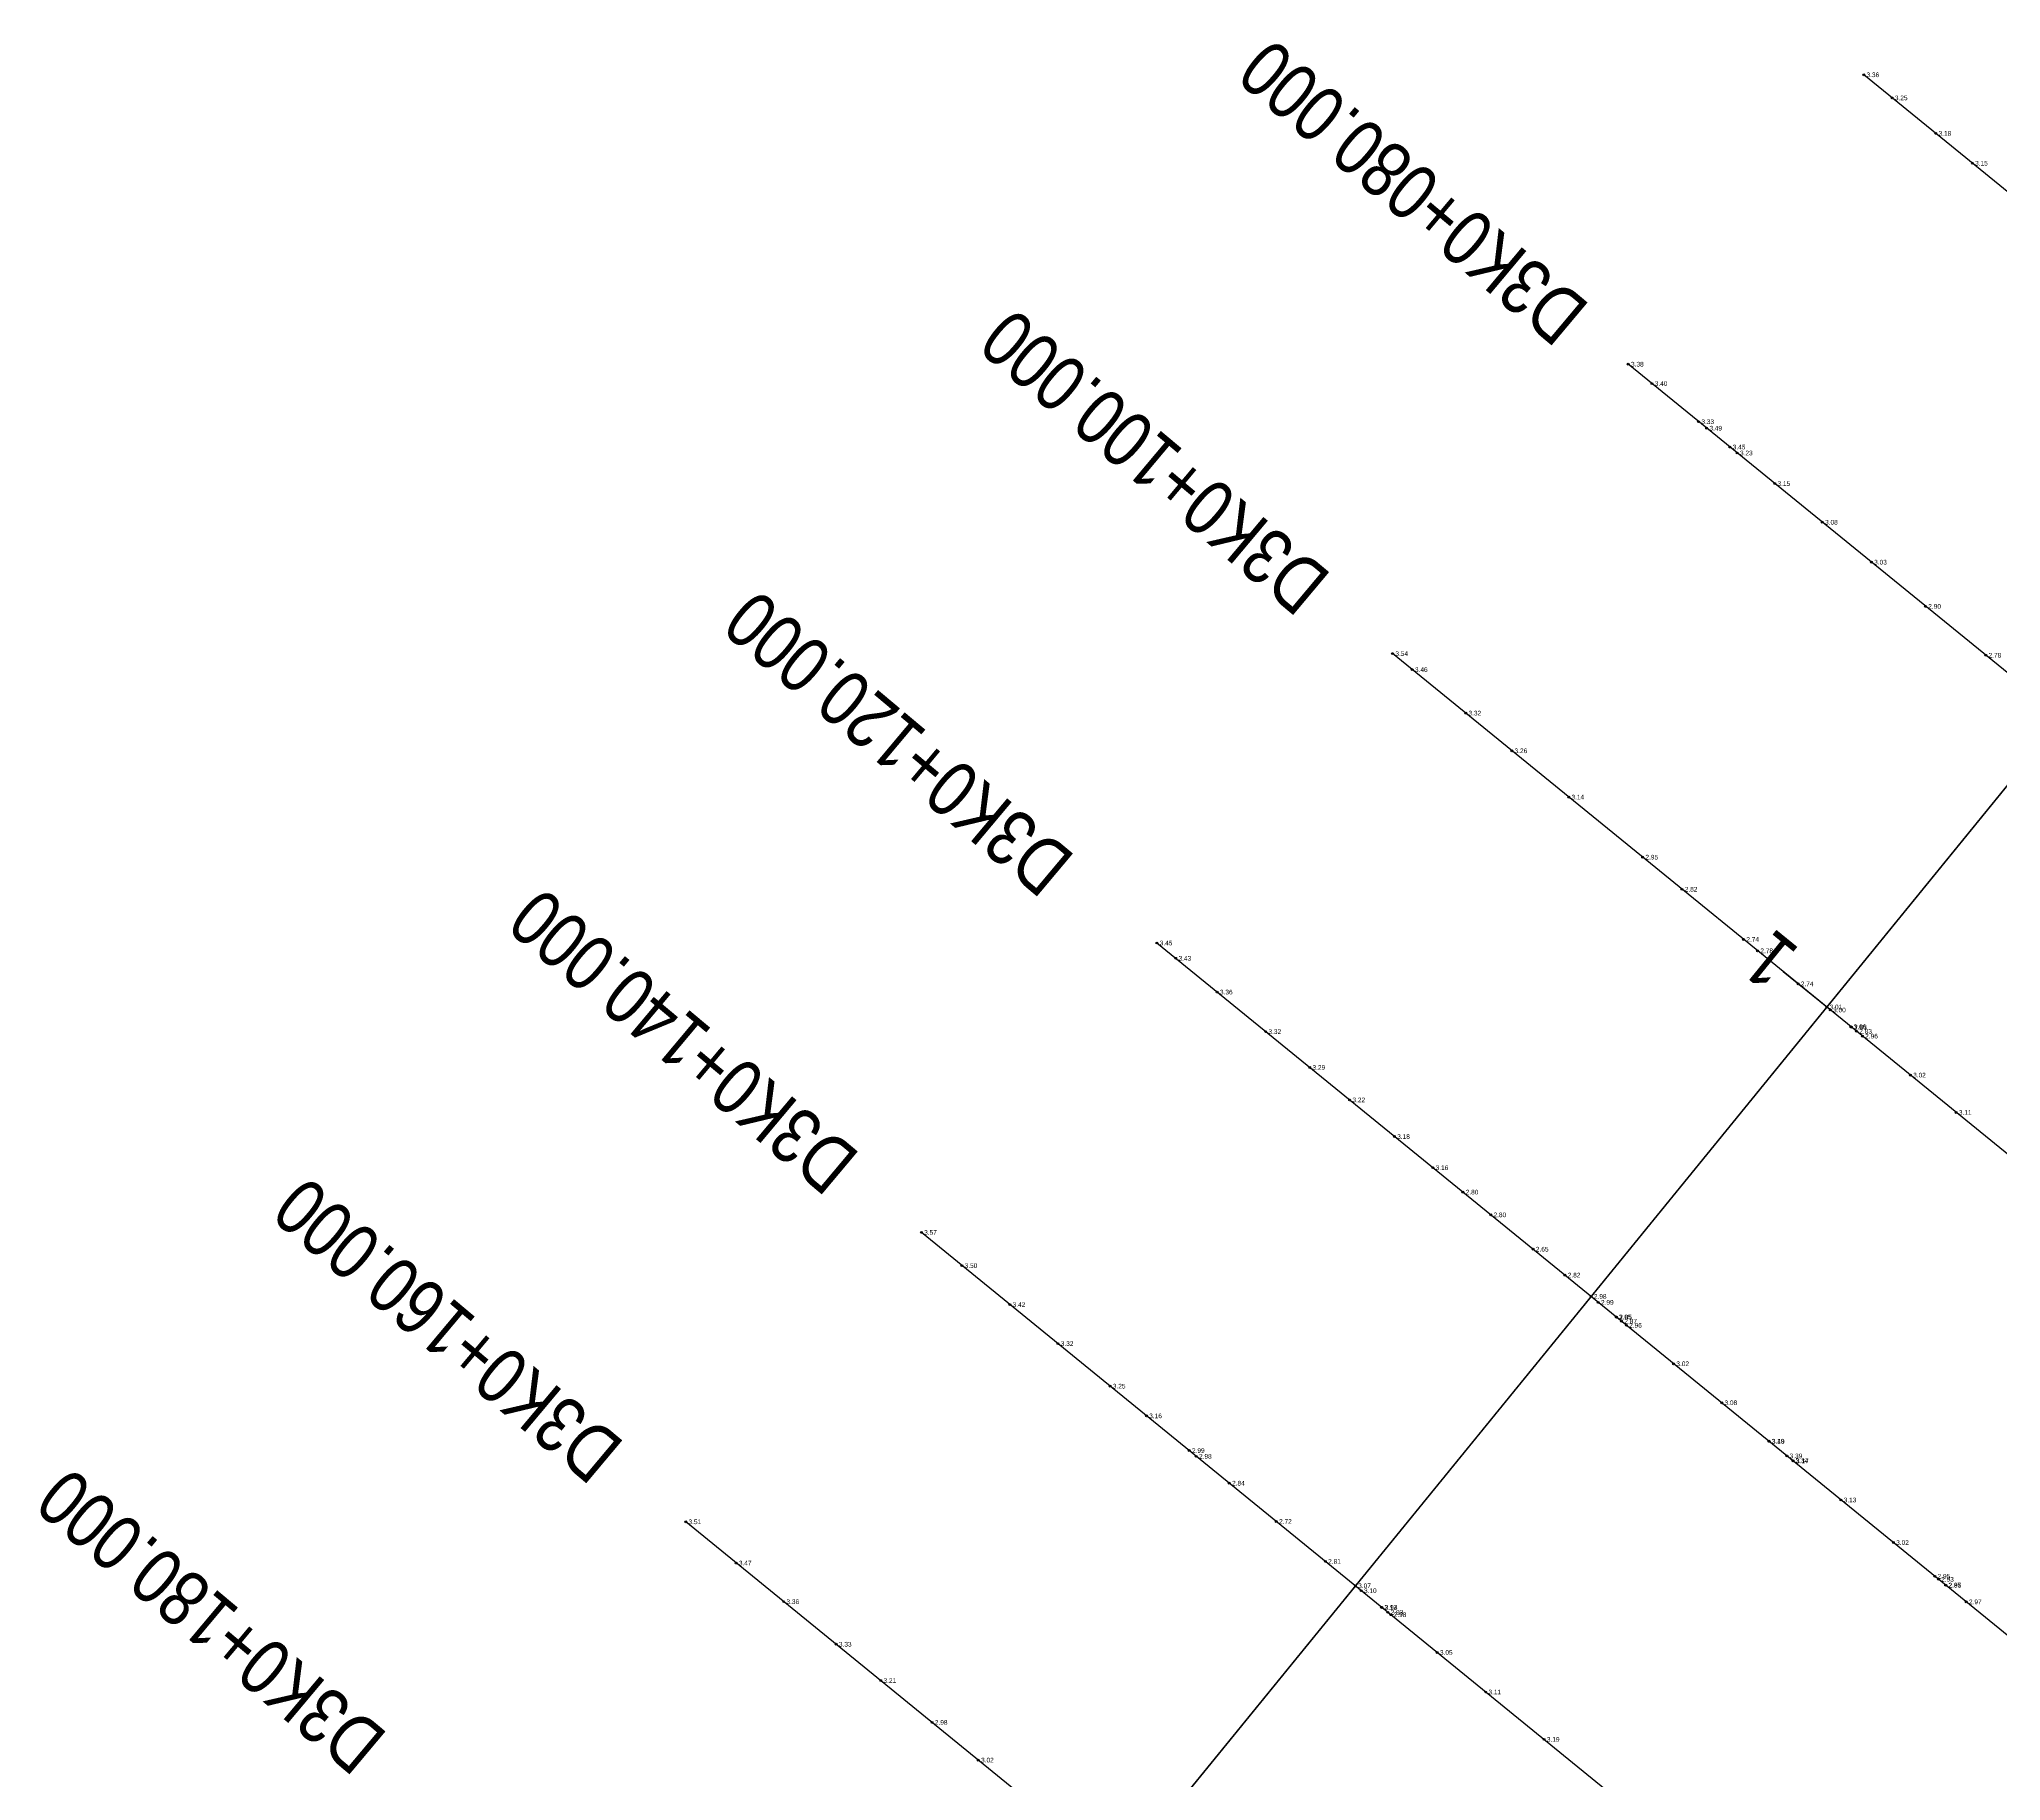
# Model space of a CAD drawing. Header units: metres. Extents: x 570677 to 573609, y 785040 to 786024.
# Drawn here: x 571053.8 to 571158.9, y 785807 to 785900.3 of the extents above; entities that cross this region are included whole.
import ezdxf
from ezdxf.enums import TextEntityAlignment as Align

# ---------------------------------------------------------------- set-up
doc = ezdxf.new("R2010")
doc.units = ezdxf.units.M
doc.header["$LTSCALE"] = 0.5
doc.layers.get('0').update_dxf_attribs({"linetype": 'CONTINUOUS'})
for name, color, linetype in [('dmx', 7, 'CONTINUOUS'), ('GCD', 1, 'CONTINUOUS'), ('桩号_D3', 2, 'CONTINUOUS'), ('道路中线_D3', 7, 'CONTINUOUS')]:
    doc.layers.add(name, color=color, linetype=linetype)
doc.styles.add('EICAD', font='arial.ttf', dxfattribs={"width": 0.8, "height": 2})

# ---------------------------------------------------------------- blocks, each defined once
blk = doc.blocks.new('gc200')
h = blk.add_hatch(color=0)
edge = h.paths.add_edge_path()
edge.add_arc((0, 0), 0.196, 0, 360)
at = {"color": 0}
blk.add_circle((0, 0), 0.196, dxfattribs=at)

msp = doc.modelspace()

# ---------------------------------------------------------------- linework, layer by layer
at = {"flags": 128}
msp.add_lwpolyline([(571263.21, 785988.03), (571102.58, 785790.74)], dxfattribs=at)
at = {"layer": 'dmx'}
for p, q in [((571205.84, 785854.21), (571151.55, 785898.41)), ((571193.21, 785838.7), (571138.93, 785882.9)), ((571180.58, 785823.19), (571126.3, 785867.39)), ((571167.96, 785807.68), (571113.67, 785851.88)), ((571155.33, 785792.17), (571101.05, 785836.37)), ((571142.7, 785776.66), (571088.42, 785820.86))]:
    msp.add_line(p, q, dxfattribs=at)
at = {"layer": '桩号_D3', "linetype": 'Continuous'}
msp.add_lwpolyline([(571149.57, 785848.45), (571147.24, 785850.34)], dxfattribs=at)
at = {"layer": '道路中线_D3', "color": 4}
for p in [(571263.21, 785988.03), (571212.7, 785925.99)]:
    msp.add_line(p, (571102.58, 785790.74), dxfattribs=at)

# ---------------------------------------------------------------- block references
at = {"layer": 'GCD'}
ref = msp.add_blockref('gc200', (571151.55, 785898.41, 3.36), dxfattribs=dict(at, xscale=0.25, yscale=0.25, zscale=0.25))
ref.add_attrib('height', '3.36', dxfattribs={"height": 0.25, "style": 'EICAD', "width": 0.8}).set_placement((571151.7, 785898.41), align=Align.MIDDLE_LEFT)
ref = msp.add_blockref('gc200', (571153.07, 785897.17, 3.25), dxfattribs=dict(at, xscale=0.25, yscale=0.25, zscale=0.25))
ref.add_attrib('height', '3.25', dxfattribs={"height": 0.25, "style": 'EICAD', "width": 0.8}).set_placement((571153.22, 785897.17, 3.25), align=Align.MIDDLE_LEFT)
ref = msp.add_blockref('gc200', (571155.41, 785895.27, 3.18), dxfattribs=dict(at, xscale=0.25, yscale=0.25, zscale=0.25))
ref.add_attrib('height', '3.18', dxfattribs={"height": 0.25, "style": 'EICAD', "width": 0.8}).set_placement((571155.56, 785895.27, 3.18), align=Align.MIDDLE_LEFT)
ref = msp.add_blockref('gc200', (571157.37, 785893.67, 3.15), dxfattribs=dict(at, xscale=0.25, yscale=0.25, zscale=0.25))
ref.add_attrib('height', '3.15', dxfattribs={"height": 0.25, "style": 'EICAD', "width": 0.8}).set_placement((571157.52, 785893.67, 3.15), align=Align.MIDDLE_LEFT)
ref = msp.add_blockref('gc200', (571138.93, 785882.9, 3.38), dxfattribs=dict(at, xscale=0.25, yscale=0.25, zscale=0.25))
ref.add_attrib('height', '3.38', dxfattribs={"height": 0.25, "style": 'EICAD', "width": 0.8}).set_placement((571139.08, 785882.9), align=Align.MIDDLE_LEFT)
ref = msp.add_blockref('gc200', (571140.2, 785881.86, 3.4), dxfattribs=dict(at, xscale=0.25, yscale=0.25, zscale=0.25))
ref.add_attrib('height', '3.40', dxfattribs={"height": 0.25, "style": 'EICAD', "width": 0.8}).set_placement((571140.35, 785881.86, 3.4), align=Align.MIDDLE_LEFT)
ref = msp.add_blockref('gc200', (571142.7, 785879.82, 3.33), dxfattribs=dict(at, xscale=0.25, yscale=0.25, zscale=0.25))
ref.add_attrib('height', '3.33', dxfattribs={"height": 0.25, "style": 'EICAD', "width": 0.8}).set_placement((571142.85, 785879.82, 3.33), align=Align.MIDDLE_LEFT)
ref = msp.add_blockref('gc200', (571143.13, 785879.47, 3.49), dxfattribs=dict(at, xscale=0.25, yscale=0.25, zscale=0.25))
ref.add_attrib('height', '3.49', dxfattribs={"height": 0.25, "style": 'EICAD', "width": 0.8}).set_placement((571143.28, 785879.47, 3.49), align=Align.MIDDLE_LEFT)
ref = msp.add_blockref('gc200', (571144.38, 785878.46, 3.45), dxfattribs=dict(at, xscale=0.25, yscale=0.25, zscale=0.25))
ref.add_attrib('height', '3.45', dxfattribs={"height": 0.25, "style": 'EICAD', "width": 0.8}).set_placement((571144.53, 785878.46, 3.45), align=Align.MIDDLE_LEFT)
ref = msp.add_blockref('gc200', (571144.77, 785878.14, 3.23), dxfattribs=dict(at, xscale=0.25, yscale=0.25, zscale=0.25))
ref.add_attrib('height', '3.23', dxfattribs={"height": 0.25, "style": 'EICAD', "width": 0.8}).set_placement((571144.92, 785878.14, 3.23), align=Align.MIDDLE_LEFT)
ref = msp.add_blockref('gc200', (571146.78, 785876.5, 3.15), dxfattribs=dict(at, xscale=0.25, yscale=0.25, zscale=0.25))
ref.add_attrib('height', '3.15', dxfattribs={"height": 0.25, "style": 'EICAD', "width": 0.8}).set_placement((571146.93, 785876.5, 3.15), align=Align.MIDDLE_LEFT)
ref = msp.add_blockref('gc200', (571149.33, 785874.43, 3.08), dxfattribs=dict(at, xscale=0.25, yscale=0.25, zscale=0.25))
ref.add_attrib('height', '3.08', dxfattribs={"height": 0.25, "style": 'EICAD', "width": 0.8}).set_placement((571149.48, 785874.43, 3.08), align=Align.MIDDLE_LEFT)
ref = msp.add_blockref('gc200', (571151.96, 785872.29, 3.03), dxfattribs=dict(at, xscale=0.25, yscale=0.25, zscale=0.25))
ref.add_attrib('height', '3.03', dxfattribs={"height": 0.25, "style": 'EICAD', "width": 0.8}).set_placement((571152.11, 785872.29, 3.03), align=Align.MIDDLE_LEFT)
ref = msp.add_blockref('gc200', (571154.86, 785869.92, 2.9), dxfattribs=dict(at, xscale=0.25, yscale=0.25, zscale=0.25))
ref.add_attrib('height', '2.90', dxfattribs={"height": 0.25, "style": 'EICAD', "width": 0.8}).set_placement((571155.01, 785869.92, 2.9), align=Align.MIDDLE_LEFT)
ref = msp.add_blockref('gc200', (571126.3, 785867.39, 3.54), dxfattribs=dict(at, xscale=0.25, yscale=0.25, zscale=0.25))
ref.add_attrib('height', '3.54', dxfattribs={"height": 0.25, "style": 'EICAD', "width": 0.8}).set_placement((571126.45, 785867.39), align=Align.MIDDLE_LEFT)
ref = msp.add_blockref('gc200', (571158.09, 785867.3, 2.78), dxfattribs=dict(at, xscale=0.25, yscale=0.25, zscale=0.25))
ref.add_attrib('height', '2.78', dxfattribs={"height": 0.25, "style": 'EICAD', "width": 0.8}).set_placement((571158.24, 785867.3, 2.78), align=Align.MIDDLE_LEFT)
ref = msp.add_blockref('gc200', (571127.35, 785866.53, 3.46), dxfattribs=dict(at, xscale=0.25, yscale=0.25, zscale=0.25))
ref.add_attrib('height', '3.46', dxfattribs={"height": 0.25, "style": 'EICAD', "width": 0.8}).set_placement((571127.5, 785866.53, 3.46), align=Align.MIDDLE_LEFT)
ref = msp.add_blockref('gc200', (571130.22, 785864.2, 3.32), dxfattribs=dict(at, xscale=0.25, yscale=0.25, zscale=0.25))
ref.add_attrib('height', '3.32', dxfattribs={"height": 0.25, "style": 'EICAD', "width": 0.8}).set_placement((571130.37, 785864.2, 3.32), align=Align.MIDDLE_LEFT)
ref = msp.add_blockref('gc200', (571132.69, 785862.18, 3.26), dxfattribs=dict(at, xscale=0.25, yscale=0.25, zscale=0.25))
ref.add_attrib('height', '3.26', dxfattribs={"height": 0.25, "style": 'EICAD', "width": 0.8}).set_placement((571132.84, 785862.18, 3.26), align=Align.MIDDLE_LEFT)
ref = msp.add_blockref('gc200', (571135.74, 785859.7, 3.14), dxfattribs=dict(at, xscale=0.25, yscale=0.25, zscale=0.25))
ref.add_attrib('height', '3.14', dxfattribs={"height": 0.25, "style": 'EICAD', "width": 0.8}).set_placement((571135.89, 785859.7, 3.14), align=Align.MIDDLE_LEFT)
ref = msp.add_blockref('gc200', (571139.7, 785856.48, 2.95), dxfattribs=dict(at, xscale=0.25, yscale=0.25, zscale=0.25))
ref.add_attrib('height', '2.95', dxfattribs={"height": 0.25, "style": 'EICAD', "width": 0.8}).set_placement((571139.85, 785856.48, 2.95), align=Align.MIDDLE_LEFT)
ref = msp.add_blockref('gc200', (571141.81, 785854.76, 2.82), dxfattribs=dict(at, xscale=0.25, yscale=0.25, zscale=0.25))
ref.add_attrib('height', '2.82', dxfattribs={"height": 0.25, "style": 'EICAD', "width": 0.8}).set_placement((571141.96, 785854.76, 2.82), align=Align.MIDDLE_LEFT)
ref = msp.add_blockref('gc200', (571113.67, 785851.88, 3.45), dxfattribs=dict(at, xscale=0.25, yscale=0.25, zscale=0.25))
ref.add_attrib('height', '3.45', dxfattribs={"height": 0.25, "style": 'EICAD', "width": 0.8}).set_placement((571113.82, 785851.88), align=Align.MIDDLE_LEFT)
ref = msp.add_blockref('gc200', (571145.11, 785852.07, 2.74), dxfattribs=dict(at, xscale=0.25, yscale=0.25, zscale=0.25))
ref.add_attrib('height', '2.74', dxfattribs={"height": 0.25, "style": 'EICAD', "width": 0.8}).set_placement((571145.26, 785852.07, 2.74), align=Align.MIDDLE_LEFT)
ref = msp.add_blockref('gc200', (571114.68, 785851.06, 3.43), dxfattribs=dict(at, xscale=0.25, yscale=0.25, zscale=0.25))
ref.add_attrib('height', '3.43', dxfattribs={"height": 0.25, "style": 'EICAD', "width": 0.8}).set_placement((571114.83, 785851.06, 3.43), align=Align.MIDDLE_LEFT)
ref = msp.add_blockref('gc200', (571145.86, 785851.46, 2.78), dxfattribs=dict(at, xscale=0.25, yscale=0.25, zscale=0.25))
ref.add_attrib('height', '2.78', dxfattribs={"height": 0.25, "style": 'EICAD', "width": 0.8}).set_placement((571146.01, 785851.46, 2.78), align=Align.MIDDLE_LEFT)
ref = msp.add_blockref('gc200', (571116.9, 785849.25, 3.35), dxfattribs=dict(at, xscale=0.25, yscale=0.25, zscale=0.25))
ref.add_attrib('height', '3.36', dxfattribs={"height": 0.25, "style": 'EICAD', "width": 0.8}).set_placement((571117.05, 785849.25, 3.35), align=Align.MIDDLE_LEFT)
ref = msp.add_blockref('gc200', (571148.03, 785849.69, 2.74), dxfattribs=dict(at, xscale=0.25, yscale=0.25, zscale=0.25))
ref.add_attrib('height', '2.74', dxfattribs={"height": 0.25, "style": 'EICAD', "width": 0.8}).set_placement((571148.18, 785849.69, 2.74), align=Align.MIDDLE_LEFT)
ref = msp.add_blockref('gc200', (571149.57, 785848.45, 3.01), dxfattribs=dict(at, xscale=0.25, yscale=0.25, zscale=0.25))
ref.add_attrib('height', '3.01', dxfattribs={"height": 0.25, "style": 'EICAD', "width": 0.8}).set_placement((571149.72, 785848.45), align=Align.MIDDLE_LEFT)
ref = msp.add_blockref('gc200', (571149.76, 785848.29, 3), dxfattribs=dict(at, xscale=0.25, yscale=0.25, zscale=0.25))
ref.add_attrib('height', '3.00', dxfattribs={"height": 0.25, "style": 'EICAD', "width": 0.8}).set_placement((571149.91, 785848.29, 3), align=Align.MIDDLE_LEFT)
ref = msp.add_blockref('gc200', (571119.5, 785847.13, 3.32), dxfattribs=dict(at, xscale=0.25, yscale=0.25, zscale=0.25))
ref.add_attrib('height', '3.32', dxfattribs={"height": 0.25, "style": 'EICAD', "width": 0.8}).set_placement((571119.65, 785847.13, 3.32), align=Align.MIDDLE_LEFT)
ref = msp.add_blockref('gc200', (571150.86, 785847.39, 3.06), dxfattribs=dict(at, xscale=0.25, yscale=0.25, zscale=0.25))
ref.add_attrib('height', '3.06', dxfattribs={"height": 0.25, "style": 'EICAD', "width": 0.8}).set_placement((571151.01, 785847.39, 3.06), align=Align.MIDDLE_LEFT)
ref = msp.add_blockref('gc200', (571150.89, 785847.37, 2.83), dxfattribs=dict(at, xscale=0.25, yscale=0.25, zscale=0.25))
ref.add_attrib('height', '2.83', dxfattribs={"height": 0.25, "style": 'EICAD', "width": 0.8}).set_placement((571151.04, 785847.37), align=Align.MIDDLE_LEFT)
ref = msp.add_blockref('gc200', (571151.16, 785847.15, 2.83), dxfattribs=dict(at, xscale=0.25, yscale=0.25, zscale=0.25))
ref.add_attrib('height', '2.83', dxfattribs={"height": 0.25, "style": 'EICAD', "width": 0.8}).set_placement((571151.31, 785847.15, 2.83), align=Align.MIDDLE_LEFT)
ref = msp.add_blockref('gc200', (571151.48, 785846.89, 2.96), dxfattribs=dict(at, xscale=0.25, yscale=0.25, zscale=0.25))
ref.add_attrib('height', '2.96', dxfattribs={"height": 0.25, "style": 'EICAD', "width": 0.8}).set_placement((571151.63, 785846.89, 2.96), align=Align.MIDDLE_LEFT)
ref = msp.add_blockref('gc200', (571121.86, 785845.21, 3.29), dxfattribs=dict(at, xscale=0.25, yscale=0.25, zscale=0.25))
ref.add_attrib('height', '3.29', dxfattribs={"height": 0.25, "style": 'EICAD', "width": 0.8}).set_placement((571122.01, 785845.21, 3.29), align=Align.MIDDLE_LEFT)
ref = msp.add_blockref('gc200', (571154.05, 785844.8, 3.02), dxfattribs=dict(at, xscale=0.25, yscale=0.25, zscale=0.25))
ref.add_attrib('height', '3.02', dxfattribs={"height": 0.25, "style": 'EICAD', "width": 0.8}).set_placement((571154.2, 785844.8, 3.02), align=Align.MIDDLE_LEFT)
ref = msp.add_blockref('gc200', (571124, 785843.47, 3.21), dxfattribs=dict(at, xscale=0.25, yscale=0.25, zscale=0.25))
ref.add_attrib('height', '3.22', dxfattribs={"height": 0.25, "style": 'EICAD', "width": 0.8}).set_placement((571124.15, 785843.47, 3.21), align=Align.MIDDLE_LEFT)
ref = msp.add_blockref('gc200', (571156.5, 785842.8, 3.11), dxfattribs=dict(at, xscale=0.25, yscale=0.25, zscale=0.25))
ref.add_attrib('height', '3.11', dxfattribs={"height": 0.25, "style": 'EICAD', "width": 0.8}).set_placement((571156.65, 785842.8, 3.11), align=Align.MIDDLE_LEFT)
ref = msp.add_blockref('gc200', (571126.4, 785841.51, 3.18), dxfattribs=dict(at, xscale=0.25, yscale=0.25, zscale=0.25))
ref.add_attrib('height', '3.18', dxfattribs={"height": 0.25, "style": 'EICAD', "width": 0.8}).set_placement((571126.55, 785841.51, 3.18), align=Align.MIDDLE_LEFT)
ref = msp.add_blockref('gc200', (571128.46, 785839.84, 3.16), dxfattribs=dict(at, xscale=0.25, yscale=0.25, zscale=0.25))
ref.add_attrib('height', '3.16', dxfattribs={"height": 0.25, "style": 'EICAD', "width": 0.8}).set_placement((571128.61, 785839.84, 3.16), align=Align.MIDDLE_LEFT)
ref = msp.add_blockref('gc200', (571130.07, 785838.53, 2.8), dxfattribs=dict(at, xscale=0.25, yscale=0.25, zscale=0.25))
ref.add_attrib('height', '2.80', dxfattribs={"height": 0.25, "style": 'EICAD', "width": 0.8}).set_placement((571130.22, 785838.53, 2.8), align=Align.MIDDLE_LEFT)
ref = msp.add_blockref('gc200', (571131.56, 785837.31, 2.8), dxfattribs=dict(at, xscale=0.25, yscale=0.25, zscale=0.25))
ref.add_attrib('height', '2.80', dxfattribs={"height": 0.25, "style": 'EICAD', "width": 0.8}).set_placement((571131.71, 785837.31, 2.8), align=Align.MIDDLE_LEFT)
ref = msp.add_blockref('gc200', (571101.05, 785836.37, 3.57), dxfattribs=dict(at, xscale=0.25, yscale=0.25, zscale=0.25))
ref.add_attrib('height', '3.57', dxfattribs={"height": 0.25, "style": 'EICAD', "width": 0.8}).set_placement((571101.2, 785836.37), align=Align.MIDDLE_LEFT)
ref = msp.add_blockref('gc200', (571133.83, 785835.47, 2.65), dxfattribs=dict(at, xscale=0.25, yscale=0.25, zscale=0.25))
ref.add_attrib('height', '2.65', dxfattribs={"height": 0.25, "style": 'EICAD', "width": 0.8}).set_placement((571133.98, 785835.47, 2.65), align=Align.MIDDLE_LEFT)
ref = msp.add_blockref('gc200', (571103.22, 785834.59, 3.5), dxfattribs=dict(at, xscale=0.25, yscale=0.25, zscale=0.25))
ref.add_attrib('height', '3.50', dxfattribs={"height": 0.25, "style": 'EICAD', "width": 0.8}).set_placement((571103.37, 785834.59, 3.5), align=Align.MIDDLE_LEFT)
ref = msp.add_blockref('gc200', (571135.54, 785834.08, 2.82), dxfattribs=dict(at, xscale=0.25, yscale=0.25, zscale=0.25))
ref.add_attrib('height', '2.82', dxfattribs={"height": 0.25, "style": 'EICAD', "width": 0.8}).set_placement((571135.69, 785834.08, 2.82), align=Align.MIDDLE_LEFT)
ref = msp.add_blockref('gc200', (571105.79, 785832.5, 3.42), dxfattribs=dict(at, xscale=0.25, yscale=0.25, zscale=0.25))
ref.add_attrib('height', '3.42', dxfattribs={"height": 0.25, "style": 'EICAD', "width": 0.8}).set_placement((571105.94, 785832.5, 3.42), align=Align.MIDDLE_LEFT)
ref = msp.add_blockref('gc200', (571136.94, 785832.94, 2.98), dxfattribs=dict(at, xscale=0.25, yscale=0.25, zscale=0.25))
ref.add_attrib('height', '2.98', dxfattribs={"height": 0.25, "style": 'EICAD', "width": 0.8}).set_placement((571137.09, 785832.94, 2.98), align=Align.MIDDLE_LEFT)
ref = msp.add_blockref('gc200', (571137.32, 785832.62, 2.99), dxfattribs=dict(at, xscale=0.25, yscale=0.25, zscale=0.25))
ref.add_attrib('height', '2.99', dxfattribs={"height": 0.25, "style": 'EICAD', "width": 0.8}).set_placement((571137.47, 785832.62, 2.99), align=Align.MIDDLE_LEFT)
ref = msp.add_blockref('gc200', (571138.28, 785831.84, 3.05), dxfattribs=dict(at, xscale=0.25, yscale=0.25, zscale=0.25))
ref.add_attrib('height', '3.05', dxfattribs={"height": 0.25, "style": 'EICAD', "width": 0.8}).set_placement((571138.43, 785831.84), align=Align.MIDDLE_LEFT)
ref = msp.add_blockref('gc200', (571138.3, 785831.83, 2.85), dxfattribs=dict(at, xscale=0.25, yscale=0.25, zscale=0.25))
ref.add_attrib('height', '2.85', dxfattribs={"height": 0.25, "style": 'EICAD', "width": 0.8}).set_placement((571138.45, 785831.83), align=Align.MIDDLE_LEFT)
ref = msp.add_blockref('gc200', (571138.57, 785831.61, 2.87), dxfattribs=dict(at, xscale=0.25, yscale=0.25, zscale=0.25))
ref.add_attrib('height', '2.87', dxfattribs={"height": 0.25, "style": 'EICAD', "width": 0.8}).set_placement((571138.72, 785831.61, 2.87), align=Align.MIDDLE_LEFT)
ref = msp.add_blockref('gc200', (571138.83, 785831.39, 2.96), dxfattribs=dict(at, xscale=0.25, yscale=0.25, zscale=0.25))
ref.add_attrib('height', '2.96', dxfattribs={"height": 0.25, "style": 'EICAD', "width": 0.8}).set_placement((571138.98, 785831.39, 2.96), align=Align.MIDDLE_LEFT)
ref = msp.add_blockref('gc200', (571108.37, 785830.41, 3.32), dxfattribs=dict(at, xscale=0.25, yscale=0.25, zscale=0.25))
ref.add_attrib('height', '3.32', dxfattribs={"height": 0.25, "style": 'EICAD', "width": 0.8}).set_placement((571108.52, 785830.41, 3.32), align=Align.MIDDLE_LEFT)
ref = msp.add_blockref('gc200', (571141.36, 785829.33, 3.02), dxfattribs=dict(at, xscale=0.25, yscale=0.25, zscale=0.25))
ref.add_attrib('height', '3.02', dxfattribs={"height": 0.25, "style": 'EICAD', "width": 0.8}).set_placement((571141.51, 785829.33, 3.02), align=Align.MIDDLE_LEFT)
ref = msp.add_blockref('gc200', (571111.16, 785828.13, 3.25), dxfattribs=dict(at, xscale=0.25, yscale=0.25, zscale=0.25))
ref.add_attrib('height', '3.25', dxfattribs={"height": 0.25, "style": 'EICAD', "width": 0.8}).set_placement((571111.31, 785828.13, 3.25), align=Align.MIDDLE_LEFT)
ref = msp.add_blockref('gc200', (571143.94, 785827.24, 3.08), dxfattribs=dict(at, xscale=0.25, yscale=0.25, zscale=0.25))
ref.add_attrib('height', '3.08', dxfattribs={"height": 0.25, "style": 'EICAD', "width": 0.8}).set_placement((571144.09, 785827.24, 3.08), align=Align.MIDDLE_LEFT)
ref = msp.add_blockref('gc200', (571113.11, 785826.54, 3.16), dxfattribs=dict(at, xscale=0.25, yscale=0.25, zscale=0.25))
ref.add_attrib('height', '3.16', dxfattribs={"height": 0.25, "style": 'EICAD', "width": 0.8}).set_placement((571113.26, 785826.54, 3.16), align=Align.MIDDLE_LEFT)
ref = msp.add_blockref('gc200', (571115.4, 785824.68, 2.99), dxfattribs=dict(at, xscale=0.25, yscale=0.25, zscale=0.25))
ref.add_attrib('height', '2.99', dxfattribs={"height": 0.25, "style": 'EICAD', "width": 0.8}).set_placement((571115.55, 785824.68, 2.99), align=Align.MIDDLE_LEFT)
ref = msp.add_blockref('gc200', (571146.47, 785825.18, 3.19), dxfattribs=dict(at, xscale=0.25, yscale=0.25, zscale=0.25))
ref.add_attrib('height', '3.19', dxfattribs={"height": 0.25, "style": 'EICAD', "width": 0.8}).set_placement((571146.62, 785825.18, 3.19), align=Align.MIDDLE_LEFT)
ref = msp.add_blockref('gc200', (571146.48, 785825.17, 3.4), dxfattribs=dict(at, xscale=0.25, yscale=0.25, zscale=0.25))
ref.add_attrib('height', '3.40', dxfattribs={"height": 0.25, "style": 'EICAD', "width": 0.8}).set_placement((571146.63, 785825.17), align=Align.MIDDLE_LEFT)
ref = msp.add_blockref('gc200', (571115.78, 785824.37, 2.98), dxfattribs=dict(at, xscale=0.25, yscale=0.25, zscale=0.25))
ref.add_attrib('height', '2.98', dxfattribs={"height": 0.25, "style": 'EICAD', "width": 0.8}).set_placement((571115.93, 785824.37, 2.98), align=Align.MIDDLE_LEFT)
ref = msp.add_blockref('gc200', (571147.43, 785824.39, 3.39), dxfattribs=dict(at, xscale=0.25, yscale=0.25, zscale=0.25))
ref.add_attrib('height', '3.39', dxfattribs={"height": 0.25, "style": 'EICAD', "width": 0.8}).set_placement((571147.58, 785824.39, 3.39), align=Align.MIDDLE_LEFT)
ref = msp.add_blockref('gc200', (571147.75, 785824.14, 3.34), dxfattribs=dict(at, xscale=0.25, yscale=0.25, zscale=0.25))
ref.add_attrib('height', '3.34', dxfattribs={"height": 0.25, "style": 'EICAD', "width": 0.8}).set_placement((571147.9, 785824.14), align=Align.MIDDLE_LEFT)
ref = msp.add_blockref('gc200', (571147.77, 785824.12, 3.17), dxfattribs=dict(at, xscale=0.25, yscale=0.25, zscale=0.25))
ref.add_attrib('height', '3.17', dxfattribs={"height": 0.25, "style": 'EICAD', "width": 0.8}).set_placement((571147.92, 785824.12, 3.17), align=Align.MIDDLE_LEFT)
ref = msp.add_blockref('gc200', (571117.55, 785822.93, 2.84), dxfattribs=dict(at, xscale=0.25, yscale=0.25, zscale=0.25))
ref.add_attrib('height', '2.84', dxfattribs={"height": 0.25, "style": 'EICAD', "width": 0.8}).set_placement((571117.7, 785822.93, 2.84), align=Align.MIDDLE_LEFT)
ref = msp.add_blockref('gc200', (571150.33, 785822.03, 3.12), dxfattribs=dict(at, xscale=0.25, yscale=0.25, zscale=0.25))
ref.add_attrib('height', '3.13', dxfattribs={"height": 0.25, "style": 'EICAD', "width": 0.8}).set_placement((571150.48, 785822.03, 3.12), align=Align.MIDDLE_LEFT)
ref = msp.add_blockref('gc200', (571088.42, 785820.86, 3.51), dxfattribs=dict(at, xscale=0.25, yscale=0.25, zscale=0.25))
ref.add_attrib('height', '3.51', dxfattribs={"height": 0.25, "style": 'EICAD', "width": 0.8}).set_placement((571088.57, 785820.86), align=Align.MIDDLE_LEFT)
ref = msp.add_blockref('gc200', (571120.07, 785820.88, 2.72), dxfattribs=dict(at, xscale=0.25, yscale=0.25, zscale=0.25))
ref.add_attrib('height', '2.72', dxfattribs={"height": 0.25, "style": 'EICAD', "width": 0.8}).set_placement((571120.22, 785820.88, 2.72), align=Align.MIDDLE_LEFT)
ref = msp.add_blockref('gc200', (571153.14, 785819.75, 3.02), dxfattribs=dict(at, xscale=0.25, yscale=0.25, zscale=0.25))
ref.add_attrib('height', '3.02', dxfattribs={"height": 0.25, "style": 'EICAD', "width": 0.8}).set_placement((571153.29, 785819.75, 3.02), align=Align.MIDDLE_LEFT)
ref = msp.add_blockref('gc200', (571091.12, 785818.65, 3.46), dxfattribs=dict(at, xscale=0.25, yscale=0.25, zscale=0.25))
ref.add_attrib('height', '3.47', dxfattribs={"height": 0.25, "style": 'EICAD', "width": 0.8}).set_placement((571091.27, 785818.65, 3.46), align=Align.MIDDLE_LEFT)
ref = msp.add_blockref('gc200', (571122.7, 785818.74, 2.81), dxfattribs=dict(at, xscale=0.25, yscale=0.25, zscale=0.25))
ref.add_attrib('height', '2.81', dxfattribs={"height": 0.25, "style": 'EICAD', "width": 0.8}).set_placement((571122.85, 785818.74, 2.81), align=Align.MIDDLE_LEFT)
ref = msp.add_blockref('gc200', (571124.31, 785817.43, 3.07), dxfattribs=dict(at, xscale=0.25, yscale=0.25, zscale=0.25))
ref.add_attrib('height', '3.07', dxfattribs={"height": 0.25, "style": 'EICAD', "width": 0.8}).set_placement((571124.46, 785817.43), align=Align.MIDDLE_LEFT)
ref = msp.add_blockref('gc200', (571124.62, 785817.17, 3.1), dxfattribs=dict(at, xscale=0.25, yscale=0.25, zscale=0.25))
ref.add_attrib('height', '3.10', dxfattribs={"height": 0.25, "style": 'EICAD', "width": 0.8}).set_placement((571124.77, 785817.17, 3.1), align=Align.MIDDLE_LEFT)
ref = msp.add_blockref('gc200', (571155.36, 785817.94, 2.95), dxfattribs=dict(at, xscale=0.25, yscale=0.25, zscale=0.25))
ref.add_attrib('height', '2.95', dxfattribs={"height": 0.25, "style": 'EICAD', "width": 0.8}).set_placement((571155.51, 785817.94, 2.95), align=Align.MIDDLE_LEFT)
ref = msp.add_blockref('gc200', (571155.55, 785817.78, 2.93), dxfattribs=dict(at, xscale=0.25, yscale=0.25, zscale=0.25))
ref.add_attrib('height', '2.93', dxfattribs={"height": 0.25, "style": 'EICAD', "width": 0.8}).set_placement((571155.7, 785817.78, 2.93), align=Align.MIDDLE_LEFT)
ref = msp.add_blockref('gc200', (571155.94, 785817.47, 2.87), dxfattribs=dict(at, xscale=0.25, yscale=0.25, zscale=0.25))
ref.add_attrib('height', '2.87', dxfattribs={"height": 0.25, "style": 'EICAD', "width": 0.8}).set_placement((571156.09, 785817.47), align=Align.MIDDLE_LEFT)
ref = msp.add_blockref('gc200', (571155.95, 785817.46, 2.95), dxfattribs=dict(at, xscale=0.25, yscale=0.25, zscale=0.25))
ref.add_attrib('height', '2.95', dxfattribs={"height": 0.25, "style": 'EICAD', "width": 0.8}).set_placement((571156.1, 785817.46, 2.95), align=Align.MIDDLE_LEFT)
ref = msp.add_blockref('gc200', (571093.67, 785816.58, 3.36), dxfattribs=dict(at, xscale=0.25, yscale=0.25, zscale=0.25))
ref.add_attrib('height', '3.36', dxfattribs={"height": 0.25, "style": 'EICAD', "width": 0.8}).set_placement((571093.82, 785816.58, 3.36), align=Align.MIDDLE_LEFT)
ref = msp.add_blockref('gc200', (571125.71, 785816.28, 3.12), dxfattribs=dict(at, xscale=0.25, yscale=0.25, zscale=0.25))
ref.add_attrib('height', '3.12', dxfattribs={"height": 0.25, "style": 'EICAD', "width": 0.8}).set_placement((571125.86, 785816.28), align=Align.MIDDLE_LEFT)
ref = msp.add_blockref('gc200', (571125.73, 785816.27, 2.94), dxfattribs=dict(at, xscale=0.25, yscale=0.25, zscale=0.25))
ref.add_attrib('height', '2.94', dxfattribs={"height": 0.25, "style": 'EICAD', "width": 0.8}).set_placement((571125.88, 785816.27), align=Align.MIDDLE_LEFT)
ref = msp.add_blockref('gc200', (571157.04, 785816.57, 2.97), dxfattribs=dict(at, xscale=0.25, yscale=0.25, zscale=0.25))
ref.add_attrib('height', '2.97', dxfattribs={"height": 0.25, "style": 'EICAD', "width": 0.8}).set_placement((571157.19, 785816.57, 2.97), align=Align.MIDDLE_LEFT)
ref = msp.add_blockref('gc200', (571126.05, 785816.01, 2.93), dxfattribs=dict(at, xscale=0.25, yscale=0.25, zscale=0.25))
ref.add_attrib('height', '2.93', dxfattribs={"height": 0.25, "style": 'EICAD', "width": 0.8}).set_placement((571126.2, 785816.01, 2.93), align=Align.MIDDLE_LEFT)
ref = msp.add_blockref('gc200', (571126.21, 785815.88, 2.98), dxfattribs=dict(at, xscale=0.25, yscale=0.25, zscale=0.25))
ref.add_attrib('height', '2.98', dxfattribs={"height": 0.25, "style": 'EICAD', "width": 0.8}).set_placement((571126.36, 785815.88, 2.98), align=Align.MIDDLE_LEFT)
ref = msp.add_blockref('gc200', (571096.48, 785814.3, 3.33), dxfattribs=dict(at, xscale=0.25, yscale=0.25, zscale=0.25))
ref.add_attrib('height', '3.33', dxfattribs={"height": 0.25, "style": 'EICAD', "width": 0.8}).set_placement((571096.63, 785814.3, 3.33), align=Align.MIDDLE_LEFT)
ref = msp.add_blockref('gc200', (571128.69, 785813.86, 3.05), dxfattribs=dict(at, xscale=0.25, yscale=0.25, zscale=0.25))
ref.add_attrib('height', '3.05', dxfattribs={"height": 0.25, "style": 'EICAD', "width": 0.8}).set_placement((571128.84, 785813.86, 3.05), align=Align.MIDDLE_LEFT)
ref = msp.add_blockref('gc200', (571098.87, 785812.35, 3.21), dxfattribs=dict(at, xscale=0.25, yscale=0.25, zscale=0.25))
ref.add_attrib('height', '3.21', dxfattribs={"height": 0.25, "style": 'EICAD', "width": 0.8}).set_placement((571099.02, 785812.35, 3.21), align=Align.MIDDLE_LEFT)
ref = msp.add_blockref('gc200', (571131.29, 785811.74, 3.11), dxfattribs=dict(at, xscale=0.25, yscale=0.25, zscale=0.25))
ref.add_attrib('height', '3.11', dxfattribs={"height": 0.25, "style": 'EICAD', "width": 0.8}).set_placement((571131.44, 785811.74, 3.11), align=Align.MIDDLE_LEFT)
ref = msp.add_blockref('gc200', (571101.62, 785810.11, 2.98), dxfattribs=dict(at, xscale=0.25, yscale=0.25, zscale=0.25))
ref.add_attrib('height', '2.98', dxfattribs={"height": 0.25, "style": 'EICAD', "width": 0.8}).set_placement((571101.77, 785810.11, 2.98), align=Align.MIDDLE_LEFT)
ref = msp.add_blockref('gc200', (571134.42, 785809.2, 3.19), dxfattribs=dict(at, xscale=0.25, yscale=0.25, zscale=0.25))
ref.add_attrib('height', '3.19', dxfattribs={"height": 0.25, "style": 'EICAD', "width": 0.8}).set_placement((571134.57, 785809.2, 3.19), align=Align.MIDDLE_LEFT)
ref = msp.add_blockref('gc200', (571104.1, 785808.09, 3.02), dxfattribs=dict(at, xscale=0.25, yscale=0.25, zscale=0.25))
ref.add_attrib('height', '3.02', dxfattribs={"height": 0.25, "style": 'EICAD', "width": 0.8}).set_placement((571104.25, 785808.09, 3.02), align=Align.MIDDLE_LEFT)

# ---------------------------------------------------------------- texts
at = {"layer": '桩号_D3', "style": 'EICAD', "width": 0.8}
for s, rotation, p in [('D3K0+080.000', 140, (571136.96, 785886.03, 3.4)), ('D3K0+100.000', 140, (571123.11, 785871.58)), ('D3K0+120.000', 140, (571109.38, 785856.5, 3.45)), ('D3K0+140.000', 140, (571097.85, 785840.53, 3.57)), ('1', 140.8497, (571148.19, 785851.51)), ('D3K0+160.000', 140, (571085.23, 785825.05)), ('D3K0+180.000', 140, (571072.54, 785809.45))]:
    msp.add_text(s, height=3, rotation=rotation, dxfattribs=at).set_placement(p)

doc.saveas('drawing.dxf')
